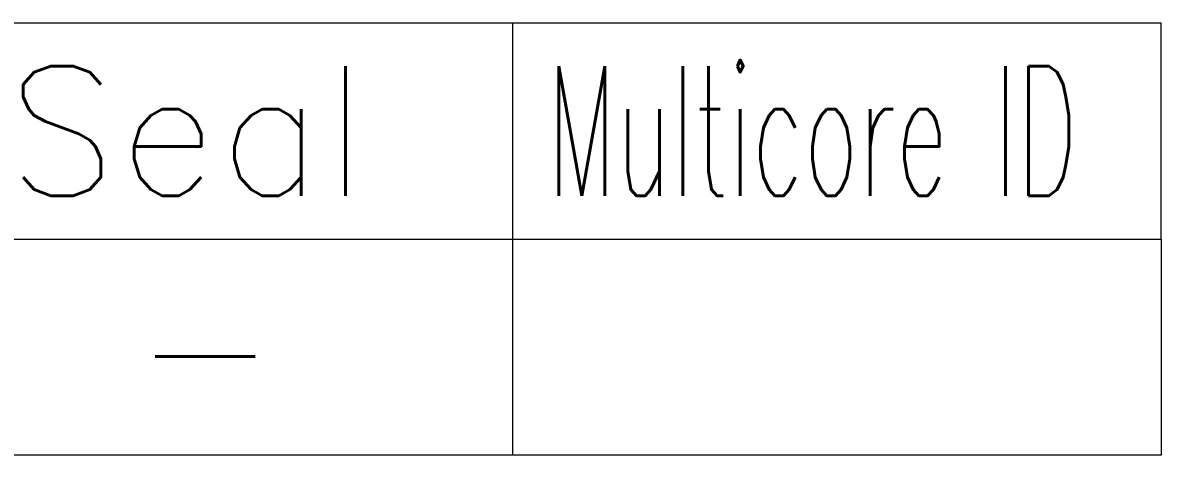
# Model space of a CAD drawing. Header units: inches. Extents: x 47316 to 59086, y 3141 to 11743.
# Drawn here: x 53578.6 to 53604.94, y 5937.85 to 5947.85 of the extents above; entities that cross this region are included whole.
import ezdxf

# ---------------------------------------------------------------- set-up
doc = ezdxf.new("R2010")
doc.units = ezdxf.units.IN
doc.header["$MEASUREMENT"] = 0
doc.styles.get("Standard").update_dxf_attribs({"font": ''})
doc.styles.get('Standard').set_extended_font_data('SimSun')

msp = doc.modelspace()

# ---------------------------------------------------------------- linework, layer by layer
at = {"color": 0, "linetype": 'Continuous', "lineweight": 15}
for p, q in [((53522.439, 5947.846), (53604.939, 5947.846)), ((53522.439, 5942.846), (53604.939, 5942.846))]:
    msp.add_line(p, q, dxfattribs=at)
at = {"color": 7, "linetype": 'Continuous', "lineweight": 15}
for p, q in [((53589.939, 5942.846), (53589.939, 5947.846)), ((53604.939, 5942.846), (53604.939, 5947.846))]:
    msp.add_line(p, q, dxfattribs=at)
at = {"color": 102, "linetype": 'Continuous', "lineweight": 15}
msp.add_line((53589.939, 5937.846), (53589.939, 5942.846), dxfattribs=at)
at = {"color": 0, "linetype": 'Continuous', "lineweight": 15}
msp.add_lwpolyline([(53522.439, 5937.846), (53522.439, 5942.846), (53604.939, 5942.846), (53604.939, 5937.846)], close=True, dxfattribs=at)

# ---------------------------------------------------------------- texts
at = {"color": 7, "linetype": 'Continuous', "lineweight": 15, "char_height": 3, "attachment_point": 1}
for s, insert, width in [('\\Fromans.shx;\\W1.0000000000;\\T1.0000000000;\\o\\lSeal', (53578.225, 5946.846), 9.28571), ('\\Fromans.shx;\\W0.5185185185;\\T1.0000000000;\\o\\lMulticore ID', (53590.735, 5946.846), 14)]:
    msp.add_mtext(s, dxfattribs=dict(at, insert=insert, width=width))
at = {"color": 140, "linetype": 'Continuous', "lineweight": 15, "insert": (53581.153, 5941.846), "char_height": 3, "width": 3.71429, "attachment_point": 1}
msp.add_mtext('\\Fromans.shx;\\W1.0000000000;\\T1.0000000000;\\o\\l-', dxfattribs=at)

doc.saveas('drawing.dxf')
